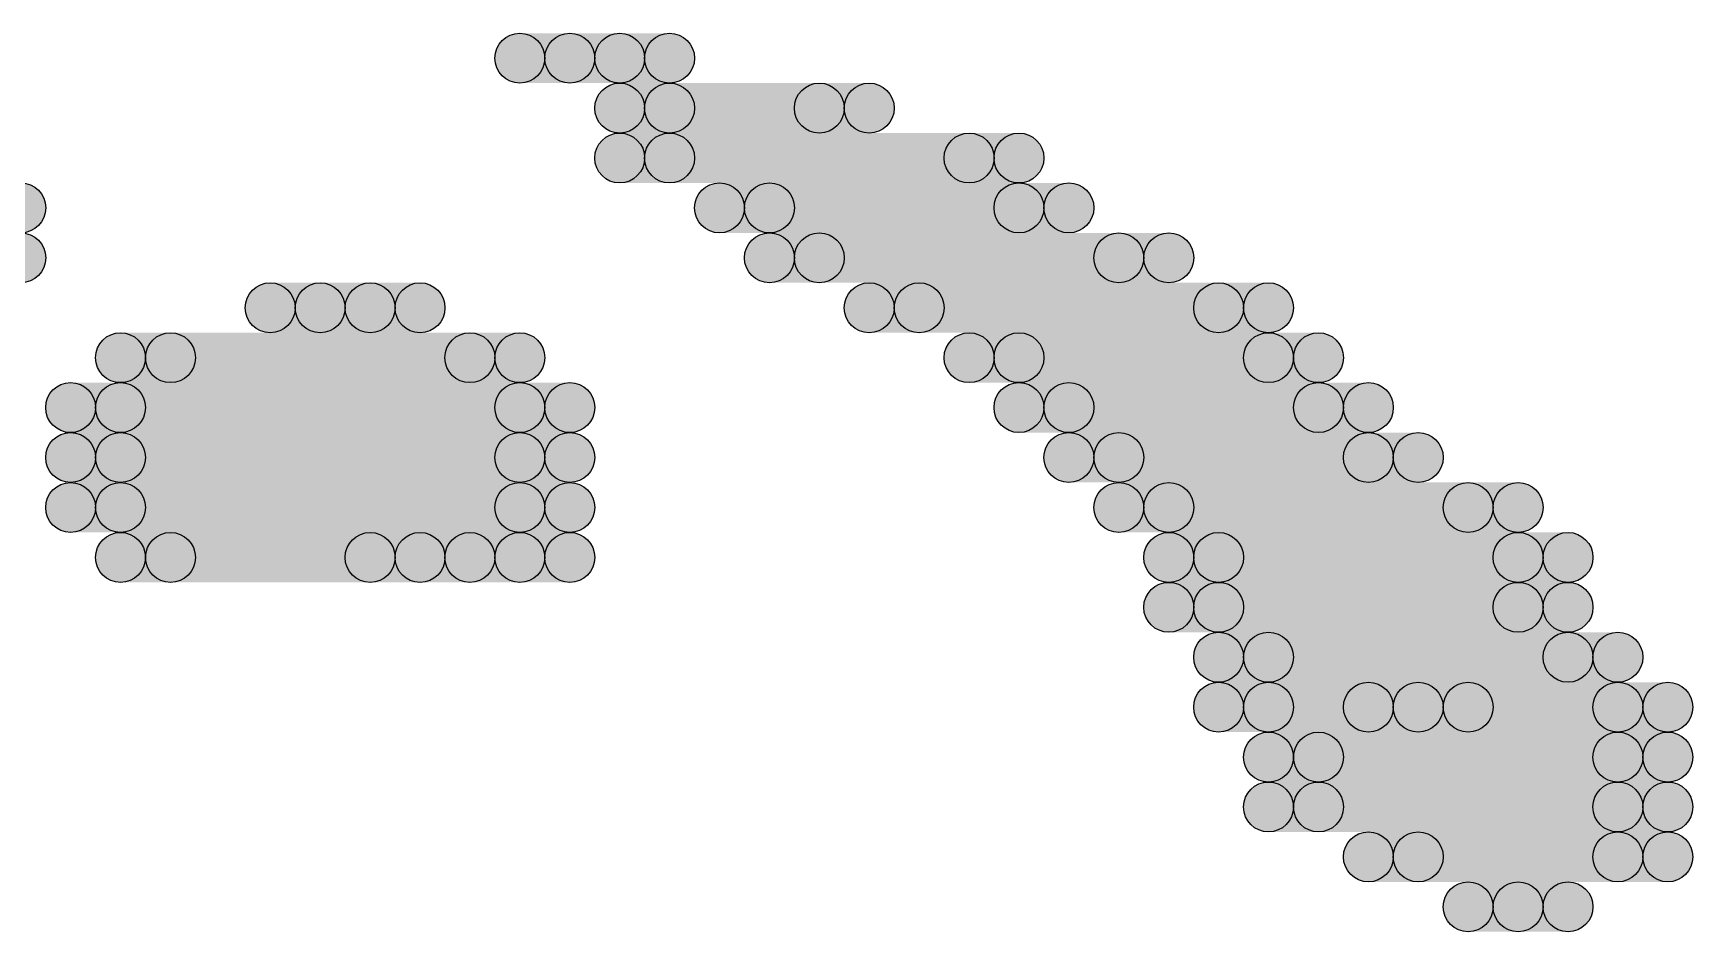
# Model space of a CAD drawing. Header units: millimetres. Extents: x 0 to 137, y 0 to 37.
# Drawn here: x 126.067 to 126.911, y 5.728 to 6.185 of the extents above; entities that cross this region are included whole.
import ezdxf

# ---------------------------------------------------------------- set-up
doc = ezdxf.new("R2010")
doc.units = ezdxf.units.MM
doc.layers.add('TopLayer', color=1, linetype='Continuous')
doc.layers.add('TopSolder', color=216, linetype='Continuous')

msp = doc.modelspace()

# ---------------------------------------------------------------- hatches: boundary and pattern name
at = {"layer": 'TopLayer'}
h = msp.add_hatch(color=1, dxfattribs=at)
edge = h.paths.add_edge_path()
edge.add_arc((126.3396, 6.1722), 0.0127, 0, 360)
for points in [[(126.3396, 6.1595), (126.3396, 6.1849), (126.3904, 6.1849), (126.3904, 6.1595)], [(126.3904, 6.1341), (126.3904, 6.1595), (126.492, 6.1595), (126.492, 6.1341)], [(126.3904, 6.1087), (126.3904, 6.1341), (126.5682, 6.1341), (126.5682, 6.1087)], [(126.4412, 6.0833), (126.4412, 6.1087), (126.5936, 6.1087), (126.5936, 6.0833)], [(126.4666, 6.0579), (126.4666, 6.0833), (126.6444, 6.0833), (126.6444, 6.0579)], [(126.2126, 6.0325), (126.2126, 6.0579), (126.2634, 6.0579), (126.2634, 6.0325)], [(126.5174, 6.0325), (126.5174, 6.0579), (126.6952, 6.0579), (126.6952, 6.0325)], [(126.1364, 6.0071), (126.1364, 6.0325), (126.3142, 6.0325), (126.3142, 6.0071)], [(126.5682, 6.0071), (126.5682, 6.0325), (126.7206, 6.0325), (126.7206, 6.0071)], [(126.111, 5.9817), (126.111, 6.0071), (126.3396, 6.0071), (126.3396, 5.9817)], [(126.5936, 5.9817), (126.5936, 6.0071), (126.746, 6.0071), (126.746, 5.9817)], [(126.111, 5.9563), (126.111, 5.9817), (126.3396, 5.9817), (126.3396, 5.9563)], [(126.619, 5.9563), (126.619, 5.9817), (126.7714, 5.9817), (126.7714, 5.9563)], [(126.111, 5.9309), (126.111, 5.9563), (126.3396, 5.9563), (126.3396, 5.9309)], [(126.6444, 5.9309), (126.6444, 5.9563), (126.8222, 5.9563), (126.8222, 5.9309)], [(126.1364, 5.9055), (126.1364, 5.9309), (126.2634, 5.9309), (126.2634, 5.9055)], [(126.2888, 5.9055), (126.2888, 5.9309), (126.3396, 5.9309), (126.3396, 5.9055)], [(126.6698, 5.9055), (126.6698, 5.9309), (126.8476, 5.9309), (126.8476, 5.9055)], [(126.6698, 5.8801), (126.6698, 5.9055), (126.8476, 5.9055), (126.8476, 5.8801)], [(126.6952, 5.8547), (126.6952, 5.8801), (126.873, 5.8801), (126.873, 5.8547)], [(126.6952, 5.8293), (126.6952, 5.8547), (126.7714, 5.8547), (126.7714, 5.8293)], [(126.7968, 5.8293), (126.7968, 5.8547), (126.8984, 5.8547), (126.8984, 5.8293)], [(126.7206, 5.8039), (126.7206, 5.8293), (126.8984, 5.8293), (126.8984, 5.8039)], [(126.7206, 5.7785), (126.7206, 5.8039), (126.8984, 5.8039), (126.8984, 5.7785)], [(126.7714, 5.7531), (126.7714, 5.7785), (126.8984, 5.7785), (126.8984, 5.7531)], [(126.8222, 5.7277), (126.8222, 5.7531), (126.8476, 5.7531), (126.8476, 5.7277)]]:
    msp.add_hatch(color=1, dxfattribs=at).paths.add_polyline_path(points)
h = msp.add_hatch(color=1, dxfattribs=at)
edge = h.paths.add_edge_path()
edge.add_arc((126.3904, 6.1722), 0.0127, 0, 360)
h = msp.add_hatch(color=1, dxfattribs=at)
edge = h.paths.add_edge_path()
edge.add_arc((126.3904, 6.1468), 0.0127, 0, 360)
h = msp.add_hatch(color=1, dxfattribs=at)
edge = h.paths.add_edge_path()
edge.add_arc((126.492, 6.1468), 0.0127, 0, 360)
h = msp.add_hatch(color=1, dxfattribs=at)
edge = h.paths.add_edge_path()
edge.add_arc((126.3904, 6.1214), 0.0127, 0, 360)
h = msp.add_hatch(color=1, dxfattribs=at)
edge = h.paths.add_edge_path()
edge.add_arc((126.5682, 6.1214), 0.0127, 0, 360)
h = msp.add_hatch(color=1, dxfattribs=at)
edge = h.paths.add_edge_path()
edge.add_arc((126.0602, 6.096), 0.0127, 0, 360)
h = msp.add_hatch(color=1, dxfattribs=at)
edge = h.paths.add_edge_path()
edge.add_arc((126.4412, 6.096), 0.0127, 0, 360)
h = msp.add_hatch(color=1, dxfattribs=at)
edge = h.paths.add_edge_path()
edge.add_arc((126.5936, 6.096), 0.0127, 0, 360)
h = msp.add_hatch(color=1, dxfattribs=at)
edge = h.paths.add_edge_path()
edge.add_arc((126.0602, 6.0706), 0.0127, 0, 360)
h = msp.add_hatch(color=1, dxfattribs=at)
edge = h.paths.add_edge_path()
edge.add_arc((126.4666, 6.0706), 0.0127, 0, 360)
h = msp.add_hatch(color=1, dxfattribs=at)
edge = h.paths.add_edge_path()
edge.add_arc((126.6444, 6.0706), 0.0127, 0, 360)
h = msp.add_hatch(color=1, dxfattribs=at)
edge = h.paths.add_edge_path()
edge.add_arc((126.2126, 6.0452), 0.0127, 0, 360)
h = msp.add_hatch(color=1, dxfattribs=at)
edge = h.paths.add_edge_path()
edge.add_arc((126.2634, 6.0452), 0.0127, 0, 360)
h = msp.add_hatch(color=1, dxfattribs=at)
edge = h.paths.add_edge_path()
edge.add_arc((126.5174, 6.0452), 0.0127, 0, 360)
h = msp.add_hatch(color=1, dxfattribs=at)
edge = h.paths.add_edge_path()
edge.add_arc((126.6952, 6.0452), 0.0127, 0, 360)
h = msp.add_hatch(color=1, dxfattribs=at)
edge = h.paths.add_edge_path()
edge.add_arc((126.1364, 6.0198), 0.0127, 0, 360)
h = msp.add_hatch(color=1, dxfattribs=at)
edge = h.paths.add_edge_path()
edge.add_arc((126.3142, 6.0198), 0.0127, 0, 360)
h = msp.add_hatch(color=1, dxfattribs=at)
edge = h.paths.add_edge_path()
edge.add_arc((126.5682, 6.0198), 0.0127, 0, 360)
h = msp.add_hatch(color=1, dxfattribs=at)
edge = h.paths.add_edge_path()
edge.add_arc((126.7206, 6.0198), 0.0127, 0, 360)
h = msp.add_hatch(color=1, dxfattribs=at)
edge = h.paths.add_edge_path()
edge.add_arc((126.111, 5.9944), 0.0127, 0, 360)
h = msp.add_hatch(color=1, dxfattribs=at)
edge = h.paths.add_edge_path()
edge.add_arc((126.3396, 5.9944), 0.0127, 0, 360)
h = msp.add_hatch(color=1, dxfattribs=at)
edge = h.paths.add_edge_path()
edge.add_arc((126.5936, 5.9944), 0.0127, 0, 360)
h = msp.add_hatch(color=1, dxfattribs=at)
edge = h.paths.add_edge_path()
edge.add_arc((126.746, 5.9944), 0.0127, 0, 360)
h = msp.add_hatch(color=1, dxfattribs=at)
edge = h.paths.add_edge_path()
edge.add_arc((126.111, 5.969), 0.0127, 0, 360)
h = msp.add_hatch(color=1, dxfattribs=at)
edge = h.paths.add_edge_path()
edge.add_arc((126.3396, 5.969), 0.0127, 0, 360)
h = msp.add_hatch(color=1, dxfattribs=at)
edge = h.paths.add_edge_path()
edge.add_arc((126.619, 5.969), 0.0127, 0, 360)
h = msp.add_hatch(color=1, dxfattribs=at)
edge = h.paths.add_edge_path()
edge.add_arc((126.7714, 5.969), 0.0127, 0, 360)
h = msp.add_hatch(color=1, dxfattribs=at)
edge = h.paths.add_edge_path()
edge.add_arc((126.111, 5.9436), 0.0127, 0, 360)
h = msp.add_hatch(color=1, dxfattribs=at)
edge = h.paths.add_edge_path()
edge.add_arc((126.3396, 5.9436), 0.0127, 0, 360)
h = msp.add_hatch(color=1, dxfattribs=at)
edge = h.paths.add_edge_path()
edge.add_arc((126.6444, 5.9436), 0.0127, 0, 360)
h = msp.add_hatch(color=1, dxfattribs=at)
edge = h.paths.add_edge_path()
edge.add_arc((126.8222, 5.9436), 0.0127, 0, 360)
h = msp.add_hatch(color=1, dxfattribs=at)
edge = h.paths.add_edge_path()
edge.add_arc((126.1364, 5.9182), 0.0127, 0, 360)
h = msp.add_hatch(color=1, dxfattribs=at)
edge = h.paths.add_edge_path()
edge.add_arc((126.2634, 5.9182), 0.0127, 0, 360)
h = msp.add_hatch(color=1, dxfattribs=at)
edge = h.paths.add_edge_path()
edge.add_arc((126.2888, 5.9182), 0.0127, 0, 360)
h = msp.add_hatch(color=1, dxfattribs=at)
edge = h.paths.add_edge_path()
edge.add_arc((126.3396, 5.9182), 0.0127, 0, 360)
h = msp.add_hatch(color=1, dxfattribs=at)
edge = h.paths.add_edge_path()
edge.add_arc((126.6698, 5.9182), 0.0127, 0, 360)
h = msp.add_hatch(color=1, dxfattribs=at)
edge = h.paths.add_edge_path()
edge.add_arc((126.8476, 5.9182), 0.0127, 0, 360)
h = msp.add_hatch(color=1, dxfattribs=at)
edge = h.paths.add_edge_path()
edge.add_arc((126.6698, 5.8928), 0.0127, 0, 360)
h = msp.add_hatch(color=1, dxfattribs=at)
edge = h.paths.add_edge_path()
edge.add_arc((126.8476, 5.8928), 0.0127, 0, 360)
h = msp.add_hatch(color=1, dxfattribs=at)
edge = h.paths.add_edge_path()
edge.add_arc((126.6952, 5.8674), 0.0127, 0, 360)
h = msp.add_hatch(color=1, dxfattribs=at)
edge = h.paths.add_edge_path()
edge.add_arc((126.873, 5.8674), 0.0127, 0, 360)
h = msp.add_hatch(color=1, dxfattribs=at)
edge = h.paths.add_edge_path()
edge.add_arc((126.6952, 5.842), 0.0127, 0, 360)
h = msp.add_hatch(color=1, dxfattribs=at)
edge = h.paths.add_edge_path()
edge.add_arc((126.7714, 5.842), 0.0127, 0, 360)
h = msp.add_hatch(color=1, dxfattribs=at)
edge = h.paths.add_edge_path()
edge.add_arc((126.7968, 5.842), 0.0127, 0, 360)
h = msp.add_hatch(color=1, dxfattribs=at)
edge = h.paths.add_edge_path()
edge.add_arc((126.8984, 5.842), 0.0127, 0, 360)
h = msp.add_hatch(color=1, dxfattribs=at)
edge = h.paths.add_edge_path()
edge.add_arc((126.7206, 5.8166), 0.0127, 0, 360)
h = msp.add_hatch(color=1, dxfattribs=at)
edge = h.paths.add_edge_path()
edge.add_arc((126.8984, 5.8166), 0.0127, 0, 360)
h = msp.add_hatch(color=1, dxfattribs=at)
edge = h.paths.add_edge_path()
edge.add_arc((126.7206, 5.7912), 0.0127, 0, 360)
h = msp.add_hatch(color=1, dxfattribs=at)
edge = h.paths.add_edge_path()
edge.add_arc((126.8984, 5.7912), 0.0127, 0, 360)
h = msp.add_hatch(color=1, dxfattribs=at)
edge = h.paths.add_edge_path()
edge.add_arc((126.7714, 5.7658), 0.0127, 0, 360)
h = msp.add_hatch(color=1, dxfattribs=at)
edge = h.paths.add_edge_path()
edge.add_arc((126.8984, 5.7658), 0.0127, 0, 360)
h = msp.add_hatch(color=1, dxfattribs=at)
edge = h.paths.add_edge_path()
edge.add_arc((126.8222, 5.7404), 0.0127, 0, 360)
h = msp.add_hatch(color=1, dxfattribs=at)
edge = h.paths.add_edge_path()
edge.add_arc((126.8476, 5.7404), 0.0127, 0, 360)
at = {"layer": 'TopSolder'}
h = msp.add_hatch(color=216, dxfattribs=at)
edge = h.paths.add_edge_path()
edge.add_arc((126.3142, 6.1722), 0.0127, 0, 360)
for points in [[(126.3142, 6.1595), (126.3142, 6.1849), (126.365, 6.1849), (126.365, 6.1595)], [(126.365, 6.1341), (126.365, 6.1595), (126.4666, 6.1595), (126.4666, 6.1341)], [(126.365, 6.1087), (126.365, 6.1341), (126.5428, 6.1341), (126.5428, 6.1087)], [(126.4158, 6.0833), (126.4158, 6.1087), (126.5682, 6.1087), (126.5682, 6.0833)], [(126.4412, 6.0579), (126.4412, 6.0833), (126.619, 6.0833), (126.619, 6.0579)], [(126.1872, 6.0325), (126.1872, 6.0579), (126.238, 6.0579), (126.238, 6.0325)], [(126.492, 6.0325), (126.492, 6.0579), (126.6698, 6.0579), (126.6698, 6.0325)], [(126.111, 6.0071), (126.111, 6.0325), (126.2888, 6.0325), (126.2888, 6.0071)], [(126.5428, 6.0071), (126.5428, 6.0325), (126.6952, 6.0325), (126.6952, 6.0071)], [(126.0856, 5.9817), (126.0856, 6.0071), (126.3142, 6.0071), (126.3142, 5.9817)], [(126.5682, 5.9817), (126.5682, 6.0071), (126.7206, 6.0071), (126.7206, 5.9817)], [(126.0856, 5.9563), (126.0856, 5.9817), (126.3142, 5.9817), (126.3142, 5.9563)], [(126.5936, 5.9563), (126.5936, 5.9817), (126.746, 5.9817), (126.746, 5.9563)], [(126.0856, 5.9309), (126.0856, 5.9563), (126.3142, 5.9563), (126.3142, 5.9309)], [(126.619, 5.9309), (126.619, 5.9563), (126.7968, 5.9563), (126.7968, 5.9309)], [(126.111, 5.9055), (126.111, 5.9309), (126.238, 5.9309), (126.238, 5.9055)], [(126.2634, 5.9055), (126.2634, 5.9309), (126.3142, 5.9309), (126.3142, 5.9055)], [(126.6444, 5.9055), (126.6444, 5.9309), (126.8222, 5.9309), (126.8222, 5.9055)], [(126.6444, 5.8801), (126.6444, 5.9055), (126.8222, 5.9055), (126.8222, 5.8801)], [(126.6698, 5.8547), (126.6698, 5.8801), (126.8476, 5.8801), (126.8476, 5.8547)], [(126.6698, 5.8293), (126.6698, 5.8547), (126.746, 5.8547), (126.746, 5.8293)], [(126.7714, 5.8293), (126.7714, 5.8547), (126.873, 5.8547), (126.873, 5.8293)], [(126.6952, 5.8039), (126.6952, 5.8293), (126.873, 5.8293), (126.873, 5.8039)], [(126.6952, 5.7785), (126.6952, 5.8039), (126.873, 5.8039), (126.873, 5.7785)], [(126.746, 5.7531), (126.746, 5.7785), (126.873, 5.7785), (126.873, 5.7531)], [(126.7968, 5.7277), (126.7968, 5.7531), (126.8222, 5.7531), (126.8222, 5.7277)]]:
    msp.add_hatch(color=216, dxfattribs=at).paths.add_polyline_path(points)
h = msp.add_hatch(color=216, dxfattribs=at)
edge = h.paths.add_edge_path()
edge.add_arc((126.365, 6.1722), 0.0127, 0, 360)
h = msp.add_hatch(color=216, dxfattribs=at)
edge = h.paths.add_edge_path()
edge.add_arc((126.365, 6.1468), 0.0127, 0, 360)
h = msp.add_hatch(color=216, dxfattribs=at)
edge = h.paths.add_edge_path()
edge.add_arc((126.4666, 6.1468), 0.0127, 0, 360)
h = msp.add_hatch(color=216, dxfattribs=at)
edge = h.paths.add_edge_path()
edge.add_arc((126.365, 6.1214), 0.0127, 0, 360)
h = msp.add_hatch(color=216, dxfattribs=at)
edge = h.paths.add_edge_path()
edge.add_arc((126.5428, 6.1214), 0.0127, 0, 360)
h = msp.add_hatch(color=216, dxfattribs=at)
edge = h.paths.add_edge_path()
edge.add_arc((126.4158, 6.096), 0.0127, 0, 360)
h = msp.add_hatch(color=216, dxfattribs=at)
edge = h.paths.add_edge_path()
edge.add_arc((126.5682, 6.096), 0.0127, 0, 360)
h = msp.add_hatch(color=216, dxfattribs=at)
edge = h.paths.add_edge_path()
edge.add_arc((126.4412, 6.0706), 0.0127, 0, 360)
h = msp.add_hatch(color=216, dxfattribs=at)
edge = h.paths.add_edge_path()
edge.add_arc((126.619, 6.0706), 0.0127, 0, 360)
h = msp.add_hatch(color=216, dxfattribs=at)
edge = h.paths.add_edge_path()
edge.add_arc((126.1872, 6.0452), 0.0127, 0, 360)
h = msp.add_hatch(color=216, dxfattribs=at)
edge = h.paths.add_edge_path()
edge.add_arc((126.238, 6.0452), 0.0127, 0, 360)
h = msp.add_hatch(color=216, dxfattribs=at)
edge = h.paths.add_edge_path()
edge.add_arc((126.492, 6.0452), 0.0127, 0, 360)
h = msp.add_hatch(color=216, dxfattribs=at)
edge = h.paths.add_edge_path()
edge.add_arc((126.6698, 6.0452), 0.0127, 0, 360)
h = msp.add_hatch(color=216, dxfattribs=at)
edge = h.paths.add_edge_path()
edge.add_arc((126.111, 6.0198), 0.0127, 0, 360)
h = msp.add_hatch(color=216, dxfattribs=at)
edge = h.paths.add_edge_path()
edge.add_arc((126.2888, 6.0198), 0.0127, 0, 360)
h = msp.add_hatch(color=216, dxfattribs=at)
edge = h.paths.add_edge_path()
edge.add_arc((126.5428, 6.0198), 0.0127, 0, 360)
h = msp.add_hatch(color=216, dxfattribs=at)
edge = h.paths.add_edge_path()
edge.add_arc((126.6952, 6.0198), 0.0127, 0, 360)
h = msp.add_hatch(color=216, dxfattribs=at)
edge = h.paths.add_edge_path()
edge.add_arc((126.0856, 5.9944), 0.0127, 0, 360)
h = msp.add_hatch(color=216, dxfattribs=at)
edge = h.paths.add_edge_path()
edge.add_arc((126.3142, 5.9944), 0.0127, 0, 360)
h = msp.add_hatch(color=216, dxfattribs=at)
edge = h.paths.add_edge_path()
edge.add_arc((126.5682, 5.9944), 0.0127, 0, 360)
h = msp.add_hatch(color=216, dxfattribs=at)
edge = h.paths.add_edge_path()
edge.add_arc((126.7206, 5.9944), 0.0127, 0, 360)
h = msp.add_hatch(color=216, dxfattribs=at)
edge = h.paths.add_edge_path()
edge.add_arc((126.0856, 5.969), 0.0127, 0, 360)
h = msp.add_hatch(color=216, dxfattribs=at)
edge = h.paths.add_edge_path()
edge.add_arc((126.3142, 5.969), 0.0127, 0, 360)
h = msp.add_hatch(color=216, dxfattribs=at)
edge = h.paths.add_edge_path()
edge.add_arc((126.5936, 5.969), 0.0127, 0, 360)
h = msp.add_hatch(color=216, dxfattribs=at)
edge = h.paths.add_edge_path()
edge.add_arc((126.746, 5.969), 0.0127, 0, 360)
h = msp.add_hatch(color=216, dxfattribs=at)
edge = h.paths.add_edge_path()
edge.add_arc((126.0856, 5.9436), 0.0127, 0, 360)
h = msp.add_hatch(color=216, dxfattribs=at)
edge = h.paths.add_edge_path()
edge.add_arc((126.3142, 5.9436), 0.0127, 0, 360)
h = msp.add_hatch(color=216, dxfattribs=at)
edge = h.paths.add_edge_path()
edge.add_arc((126.619, 5.9436), 0.0127, 0, 360)
h = msp.add_hatch(color=216, dxfattribs=at)
edge = h.paths.add_edge_path()
edge.add_arc((126.7968, 5.9436), 0.0127, 0, 360)
h = msp.add_hatch(color=216, dxfattribs=at)
edge = h.paths.add_edge_path()
edge.add_arc((126.111, 5.9182), 0.0127, 0, 360)
h = msp.add_hatch(color=216, dxfattribs=at)
edge = h.paths.add_edge_path()
edge.add_arc((126.238, 5.9182), 0.0127, 0, 360)
h = msp.add_hatch(color=216, dxfattribs=at)
edge = h.paths.add_edge_path()
edge.add_arc((126.2634, 5.9182), 0.0127, 0, 360)
h = msp.add_hatch(color=216, dxfattribs=at)
edge = h.paths.add_edge_path()
edge.add_arc((126.3142, 5.9182), 0.0127, 0, 360)
h = msp.add_hatch(color=216, dxfattribs=at)
edge = h.paths.add_edge_path()
edge.add_arc((126.6444, 5.9182), 0.0127, 0, 360)
h = msp.add_hatch(color=216, dxfattribs=at)
edge = h.paths.add_edge_path()
edge.add_arc((126.8222, 5.9182), 0.0127, 0, 360)
h = msp.add_hatch(color=216, dxfattribs=at)
edge = h.paths.add_edge_path()
edge.add_arc((126.6444, 5.8928), 0.0127, 0, 360)
h = msp.add_hatch(color=216, dxfattribs=at)
edge = h.paths.add_edge_path()
edge.add_arc((126.8222, 5.8928), 0.0127, 0, 360)
h = msp.add_hatch(color=216, dxfattribs=at)
edge = h.paths.add_edge_path()
edge.add_arc((126.6698, 5.8674), 0.0127, 0, 360)
h = msp.add_hatch(color=216, dxfattribs=at)
edge = h.paths.add_edge_path()
edge.add_arc((126.8476, 5.8674), 0.0127, 0, 360)
h = msp.add_hatch(color=216, dxfattribs=at)
edge = h.paths.add_edge_path()
edge.add_arc((126.6698, 5.842), 0.0127, 0, 360)
h = msp.add_hatch(color=216, dxfattribs=at)
edge = h.paths.add_edge_path()
edge.add_arc((126.746, 5.842), 0.0127, 0, 360)
h = msp.add_hatch(color=216, dxfattribs=at)
edge = h.paths.add_edge_path()
edge.add_arc((126.7714, 5.842), 0.0127, 0, 360)
h = msp.add_hatch(color=216, dxfattribs=at)
edge = h.paths.add_edge_path()
edge.add_arc((126.873, 5.842), 0.0127, 0, 360)
h = msp.add_hatch(color=216, dxfattribs=at)
edge = h.paths.add_edge_path()
edge.add_arc((126.6952, 5.8166), 0.0127, 0, 360)
h = msp.add_hatch(color=216, dxfattribs=at)
edge = h.paths.add_edge_path()
edge.add_arc((126.873, 5.8166), 0.0127, 0, 360)
h = msp.add_hatch(color=216, dxfattribs=at)
edge = h.paths.add_edge_path()
edge.add_arc((126.6952, 5.7912), 0.0127, 0, 360)
h = msp.add_hatch(color=216, dxfattribs=at)
edge = h.paths.add_edge_path()
edge.add_arc((126.873, 5.7912), 0.0127, 0, 360)
h = msp.add_hatch(color=216, dxfattribs=at)
edge = h.paths.add_edge_path()
edge.add_arc((126.746, 5.7658), 0.0127, 0, 360)
h = msp.add_hatch(color=216, dxfattribs=at)
edge = h.paths.add_edge_path()
edge.add_arc((126.873, 5.7658), 0.0127, 0, 360)
h = msp.add_hatch(color=216, dxfattribs=at)
edge = h.paths.add_edge_path()
edge.add_arc((126.7968, 5.7404), 0.0127, 0, 360)
h = msp.add_hatch(color=216, dxfattribs=at)
edge = h.paths.add_edge_path()
edge.add_arc((126.8222, 5.7404), 0.0127, 0, 360)

# ---------------------------------------------------------------- linework, layer by layer
at = {"layer": 'TopLayer'}
for centre in [(126.3396, 6.1722), (126.3904, 6.1722), (126.3904, 6.1468), (126.492, 6.1468), (126.3904, 6.1214), (126.5682, 6.1214), (126.0602, 6.096), (126.4412, 6.096), (126.5936, 6.096), (126.0602, 6.0706), (126.4666, 6.0706), (126.6444, 6.0706), (126.2126, 6.0452), (126.2634, 6.0452), (126.5174, 6.0452), (126.6952, 6.0452), (126.1364, 6.0198), (126.3142, 6.0198), (126.5682, 6.0198), (126.7206, 6.0198), (126.111, 5.9944), (126.3396, 5.9944), (126.5936, 5.9944), (126.746, 5.9944), (126.111, 5.969), (126.3396, 5.969), (126.619, 5.969), (126.7714, 5.969), (126.111, 5.9436), (126.3396, 5.9436), (126.6444, 5.9436), (126.8222, 5.9436), (126.1364, 5.9182), (126.2634, 5.9182), (126.2888, 5.9182), (126.3396, 5.9182), (126.6698, 5.9182), (126.8476, 5.9182), (126.6698, 5.8928), (126.8476, 5.8928), (126.6952, 5.8674), (126.873, 5.8674), (126.6952, 5.842), (126.7714, 5.842), (126.7968, 5.842), (126.8984, 5.842), (126.7206, 5.8166), (126.8984, 5.8166), (126.7206, 5.7912), (126.8984, 5.7912), (126.7714, 5.7658), (126.8984, 5.7658), (126.8222, 5.7404), (126.8476, 5.7404)]:
    msp.add_circle(centre, 0.0127, dxfattribs=at)
at = {"layer": 'TopSolder'}
for centre in [(126.3142, 6.1722), (126.365, 6.1722), (126.365, 6.1468), (126.4666, 6.1468), (126.365, 6.1214), (126.5428, 6.1214), (126.4158, 6.096), (126.5682, 6.096), (126.4412, 6.0706), (126.619, 6.0706), (126.1872, 6.0452), (126.238, 6.0452), (126.492, 6.0452), (126.6698, 6.0452), (126.111, 6.0198), (126.2888, 6.0198), (126.5428, 6.0198), (126.6952, 6.0198), (126.0856, 5.9944), (126.3142, 5.9944), (126.5682, 5.9944), (126.7206, 5.9944), (126.0856, 5.969), (126.3142, 5.969), (126.5936, 5.969), (126.746, 5.969), (126.0856, 5.9436), (126.3142, 5.9436), (126.619, 5.9436), (126.7968, 5.9436), (126.111, 5.9182), (126.238, 5.9182), (126.2634, 5.9182), (126.3142, 5.9182), (126.6444, 5.9182), (126.8222, 5.9182), (126.6444, 5.8928), (126.8222, 5.8928), (126.6698, 5.8674), (126.8476, 5.8674), (126.6698, 5.842), (126.746, 5.842), (126.7714, 5.842), (126.873, 5.842), (126.6952, 5.8166), (126.873, 5.8166), (126.6952, 5.7912), (126.873, 5.7912), (126.746, 5.7658), (126.873, 5.7658), (126.7968, 5.7404), (126.8222, 5.7404)]:
    msp.add_circle(centre, 0.0127, dxfattribs=at)

doc.saveas('drawing.dxf')
